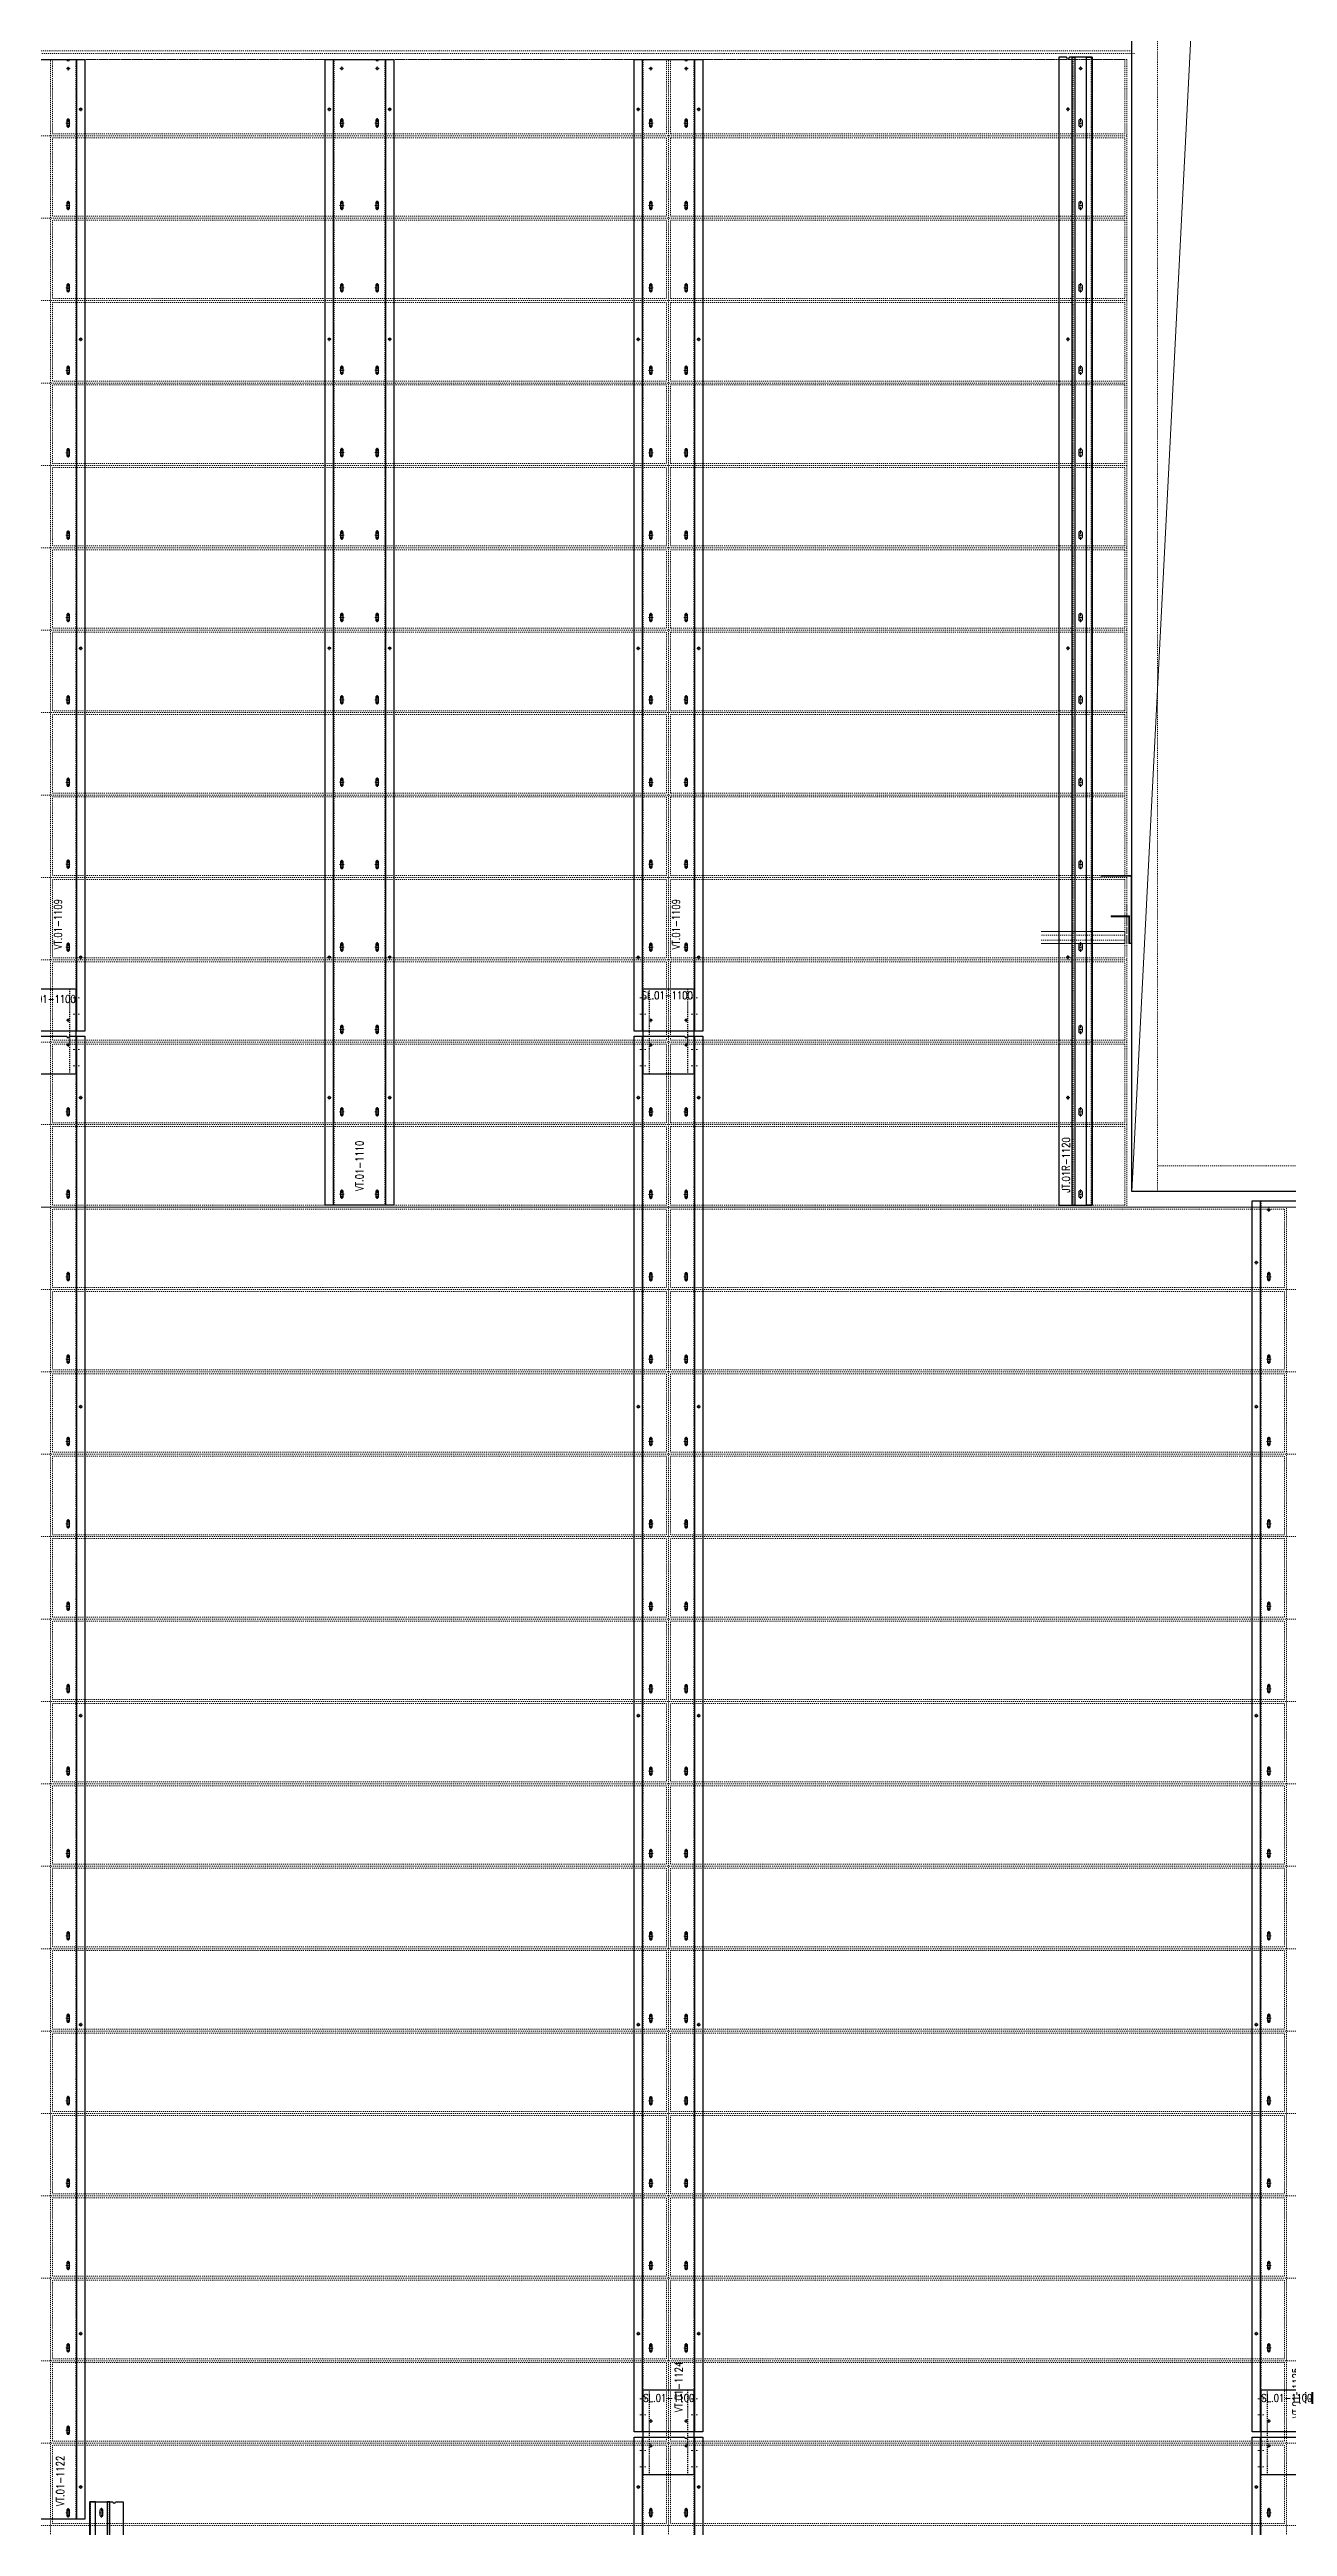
# Model space of a CAD drawing. Header units: inches. Extents: x 11737 to 18084, y -4365 to 1695.
# Drawn here: x 12614.6 to 12734.8, y -396.9 to -156.4 of the extents above; entities that cross this region are included whole.
import ezdxf

# ---------------------------------------------------------------- set-up
doc = ezdxf.new("R2010")
doc.units = ezdxf.units.IN
doc.header["$MEASUREMENT"] = 0
for name, pattern in [('INC-200$0$NBK_CenterX2', [1.083333, 0.666667, -0.125, 0.166667, -0.125]), ('NBK_Center', [0.541667, 0.333333, -0.0625, 0.083333, -0.0625]), ('NBK_Center2', [0.270833, 0.166667, -0.03125, 0.041667, -0.03125]), ('NBK_CenterX2', [1.083333, 0.666667, -0.125, 0.166667, -0.125]), ('NBK_Hidden', [0.125, 0.083333, -0.041667]), ('NBK_Hidden2', [0.0625, 0.041667, -0.020833])]:
    doc.linetypes.add(name, pattern=pattern)
doc.layers.get('Defpoints').update_dxf_attribs({"color": 250, "lineweight": 0})
for name, color, linetype, lineweight in [('!Arch2', 8, 'Continuous', 9), ('!Clip - bent', 20, 'Continuous', 25), ('!Dimension', 50, 'Continuous', 5), ('!Extrusion', 140, 'Continuous', 25), ('!Gridline', 112, 'NBK_CenterX2', 5), ('!Linetype_Center', 220, 'NBK_Center', 9), ('!Linetype_Center2', 222, 'NBK_Center2', 9), ('!Linetype_CenterX2', 224, 'NBK_CenterX2', 9), ('!Linetype_Hidden', 210, 'NBK_Hidden', 9), ('!Misc2', 252, 'NBK_Hidden2', 5), ('!Terracotta', 31, 'Continuous', 20), ('!Terracotta Hatch -- Section', 44, 'Continuous', 5), ('A-GLAZ', 151, 'Continuous', 13), ('INC-200$0$!Gridline @ 1', 112, 'INC-200$0$NBK_CenterX2', 5)]:
    doc.layers.add(name, color=color, linetype=linetype, lineweight=lineweight)
doc.styles.add('Romans', font='romans.shx', dxfattribs={"width": 0.8})

# ---------------------------------------------------------------- blocks, each defined once
blk = doc.blocks.new('WEST ELEVATION GRID')
blk.add_line((-1655, 242.4), (842.95, 242.4))
blk = doc.blocks.new('A201')
for p, q in [((-1182.03, 1362.9), (-1182.03, 219.9)), ((-1179.53, 219.9), (-1179.53, 1360.4)), ((-1182.03, 330.65), (-1356.01, 330.65)), ((-1181.76, 330.4), (-1356.01, 330.4)), ((-1123.74, 222.4), (-1179.53, 222.4)), ((-1123.74, 219.9), (-1182.03, 219.9))]:
    blk.add_line(p, q)
blk = doc.blocks.new('EWA-TM TERRACOTTA WEST')
at = {"layer": '!Linetype_Hidden'}
for p, q in [((45, 90.4), (45, 353.81)), ((105, 90.4), (105, 353.81)), ((-23.75, 346.4), (149.5, 346.4)), ((-23.75, 338.4), (149.5, 338.4)), ((-23.75, 330.4), (149.5, 330.4)), ((-23.75, 322.4), (149.5, 322.4)), ((-23.75, 314.4), (149.5, 314.4)), ((-23.75, 306.4), (149.5, 306.4)), ((-23.75, 298.4), (149.5, 298.4)), ((-23.75, 290.4), (149.5, 290.4)), ((-23.75, 282.4), (149.5, 282.4)), ((-23.75, 274.4), (149.5, 274.4)), ((-23.75, 266.4), (149.5, 266.4)), ((-23.75, 258.4), (149.5, 258.4)), ((-23.75, 250.4), (149.5, 250.4)), ((-23.75, 242.4), (149.5, 242.4)), ((165, 90.4), (165, 242.4)), ((-23.75, 234.4), (1355.76, 234.4)), ((-23.75, 234.4), (165, 234.4)), ((-23.75, 226.4), (1355.76, 226.4)), ((-23.75, 218.4), (1355.76, 218.4)), ((-23.75, 210.4), (1355.76, 210.4)), ((-23.75, 202.4), (1355.76, 202.4)), ((-23.75, 194.4), (1355.76, 194.4)), ((-23.75, 186.4), (1355.76, 186.4)), ((-23.75, 178.4), (1355.76, 178.4)), ((-23.75, 170.4), (1355.76, 170.4)), ((-23.75, 162.4), (1355.76, 162.4)), ((-23.75, 154.4), (1355.76, 154.4)), ((-23.75, 146.4), (1355.76, 146.4)), ((-23.75, 138.4), (1355.76, 138.4)), ((-23.75, 130.4), (1355.76, 130.4)), ((-23.75, 122.4), (1355.76, 122.4)), ((-23.75, 114.4), (1355.76, 114.4))]:
    blk.add_line(p, q, dxfattribs=at)
blk.add_lwpolyline([(-23.75, 353.81), (149.5, 353.81), (149.5, 242.4), (209.5, 242.4), (209.5, 353.81), (285.25, 353.81)], dxfattribs=at)
for points in [[(45.19, 346.59), (104.81, 346.59), (104.81, 353.81), (45.19, 353.81)], [(149.31, 346.59), (105.19, 346.59), (105.19, 353.81), (149.31, 353.81)], [(45.19, 346.21), (104.81, 346.21), (104.81, 338.59), (45.19, 338.59)], [(149.31, 346.21), (105.19, 346.21), (105.19, 338.59), (149.31, 338.59)], [(45.19, 330.59), (104.81, 330.59), (104.81, 338.21), (45.19, 338.21)], [(149.31, 330.59), (105.19, 330.59), (105.19, 338.21), (149.31, 338.21)], [(45.19, 330.21), (104.81, 330.21), (104.81, 322.59), (45.19, 322.59)], [(149.31, 330.21), (105.19, 330.21), (105.19, 322.59), (149.31, 322.59)], [(45.19, 314.59), (104.81, 314.59), (104.81, 322.21), (45.19, 322.21)], [(149.31, 314.59), (105.19, 314.59), (105.19, 322.21), (149.31, 322.21)], [(45.19, 314.21), (104.81, 314.21), (104.81, 306.59), (45.19, 306.59)], [(149.31, 314.21), (105.19, 314.21), (105.19, 306.59), (149.31, 306.59)], [(45.19, 298.59), (104.81, 298.59), (104.81, 306.21), (45.19, 306.21)], [(149.31, 298.59), (105.19, 298.59), (105.19, 306.21), (149.31, 306.21)], [(45.19, 298.21), (104.81, 298.21), (104.81, 290.59), (45.19, 290.59)], [(149.31, 298.21), (105.19, 298.21), (105.19, 290.59), (149.31, 290.59)], [(45.19, 282.59), (104.81, 282.59), (104.81, 290.21), (45.19, 290.21)], [(149.31, 282.59), (105.19, 282.59), (105.19, 290.21), (149.31, 290.21)], [(45.19, 282.21), (104.81, 282.21), (104.81, 274.59), (45.19, 274.59)], [(149.31, 282.21), (105.19, 282.21), (105.19, 274.59), (149.31, 274.59)], [(45.19, 266.59), (104.81, 266.59), (104.81, 274.21), (45.19, 274.21)], [(149.31, 266.59), (105.19, 266.59), (105.19, 274.21), (149.31, 274.21)], [(45.19, 266.21), (104.81, 266.21), (104.81, 258.59), (45.19, 258.59)], [(149.31, 266.21), (105.19, 266.21), (105.19, 258.59), (149.31, 258.59)], [(45.19, 250.59), (104.81, 250.59), (104.81, 258.21), (45.19, 258.21)], [(149.31, 250.59), (105.19, 250.59), (105.19, 258.21), (149.31, 258.21)], [(45.19, 250.21), (104.81, 250.21), (104.81, 242.59), (45.19, 242.59)], [(149.31, 250.21), (105.19, 250.21), (105.19, 242.59), (149.31, 242.59)], [(45.19, 234.59), (104.81, 234.59), (104.81, 242.21), (45.19, 242.21)], [(164.81, 242.21), (164.81, 234.59), (105.19, 234.59), (105.19, 242.21), (149.07, 242.21), (149.07, 242.21)], [(45.19, 226.59), (104.81, 226.59), (104.81, 234.21), (45.19, 234.21)], [(164.81, 226.59), (105.19, 226.59), (105.19, 234.21), (164.81, 234.21)], [(45.19, 226.21), (104.81, 226.21), (104.81, 218.59), (45.19, 218.59)], [(164.81, 226.21), (105.19, 226.21), (105.19, 218.59), (164.81, 218.59)], [(45.19, 210.59), (104.81, 210.59), (104.81, 218.21), (45.19, 218.21)], [(164.81, 210.59), (105.19, 210.59), (105.19, 218.21), (164.81, 218.21)], [(45.19, 210.21), (104.81, 210.21), (104.81, 202.59), (45.19, 202.59)], [(164.81, 210.21), (105.19, 210.21), (105.19, 202.59), (164.81, 202.59)], [(45.19, 194.59), (104.81, 194.59), (104.81, 202.21), (45.19, 202.21)], [(164.81, 194.59), (105.19, 194.59), (105.19, 202.21), (164.81, 202.21)], [(45.19, 194.21), (104.81, 194.21), (104.81, 186.59), (45.19, 186.59)], [(164.81, 194.21), (105.19, 194.21), (105.19, 186.59), (164.81, 186.59)], [(45.19, 178.59), (104.81, 178.59), (104.81, 186.21), (45.19, 186.21)], [(164.81, 178.59), (105.19, 178.59), (105.19, 186.21), (164.81, 186.21)], [(45.19, 178.21), (104.81, 178.21), (104.81, 170.59), (45.19, 170.59)], [(164.81, 178.21), (105.19, 178.21), (105.19, 170.59), (164.81, 170.59)], [(45.19, 162.59), (104.81, 162.59), (104.81, 170.21), (45.19, 170.21)], [(164.81, 162.59), (105.19, 162.59), (105.19, 170.21), (164.81, 170.21)], [(45.19, 162.21), (104.81, 162.21), (104.81, 154.59), (45.19, 154.59)], [(164.81, 162.21), (105.19, 162.21), (105.19, 154.59), (164.81, 154.59)], [(45.19, 146.59), (104.81, 146.59), (104.81, 154.21), (45.19, 154.21)], [(164.81, 146.59), (105.19, 146.59), (105.19, 154.21), (164.81, 154.21)], [(45.19, 146.21), (104.81, 146.21), (104.81, 138.59), (45.19, 138.59)], [(164.81, 146.21), (105.19, 146.21), (105.19, 138.59), (164.81, 138.59)], [(45.19, 130.59), (104.81, 130.59), (104.81, 138.21), (45.19, 138.21)], [(164.81, 130.59), (105.19, 130.59), (105.19, 138.21), (164.81, 138.21)], [(45.19, 130.21), (104.81, 130.21), (104.81, 122.59), (45.19, 122.59)], [(164.81, 130.21), (105.19, 130.21), (105.19, 122.59), (164.81, 122.59)], [(45.19, 114.59), (104.81, 114.59), (104.81, 122.21), (45.19, 122.21)], [(164.81, 114.59), (105.19, 114.59), (105.19, 122.21), (164.81, 122.21)]]:
    blk.add_lwpolyline(points, close=True, dxfattribs=at)
blk = doc.blocks.new('A$C5EB96F20')
at = {"layer": '!Linetype_CenterX2', "color": 1}
blk.add_lwpolyline([(-0.49, -2.83), (-0.49, -6.62)], dxfattribs=at)
at = {"layer": '!Terracotta', "color": 1, "linetype": 'ByBlock'}
blk.add_lwpolyline([(-8.81, -6.62), (-0.67, -6.62), (-0.67, -5.44), (-8.81, -5.44)], dxfattribs=at)
at = {"layer": '!Terracotta Hatch -- Section', "color": 1, "linetype": 'NBK_Hidden2'}
blk.add_lwpolyline([(-8.81, -6.27), (-0.67, -6.27), (-0.67, -5.8), (-8.81, -5.8)], dxfattribs=at)
at = {"color": 1, "linetype": 'ByBlock'}
blk.add_lwpolyline([(-2, -4), (-0.3, -4), (-0.3, -6.62), (0, -6.62), (0, 0), (-3, 0), (-3, -0.06), (-0.06, -0.06), (-0.06, -6.56), (-0.24, -6.56), (-0.24, -3.93), (-2, -3.93)], close=True, dxfattribs=at)
blk = doc.blocks.new('A$C5F5C4D7D')
at = {"layer": 'A-GLAZ'}
blk.add_line((149.99, 243.9), (208.28, 1386.9), dxfattribs=at)
at = {"layer": 'Defpoints', "color": 1, "lineweight": 30}
blk.add_lwpolyline([(149.99, 243.9), (149.99, 1386.9), (208.28, 1386.9), (208.28, 243.9)], close=True, dxfattribs=at)
at = {"layer": 'Defpoints', "color": 1}
blk.add_blockref('A$C5EB96F20', (149.99, 274.59), dxfattribs=at)
blk = doc.blocks.new('GRID_ELEV WEST_W')
at = {"layer": '!Gridline'}
blk.add_line((-594.98, -1040.63), (1164.09, -1040.63), dxfattribs=at)
blk = doc.blocks.new('WEEP HOLE')
at = {"layer": '!Linetype_Center'}
for p, q in [((-0.22, 0.37), (0.22, 0.37)), ((0, 0.83), (0, -0.08))]:
    blk.add_line(p, q, dxfattribs=at)
at = {"color": 0}
blk.add_lwpolyline([(-0.14, 0.61), (-0.14, 0.14, 0.414214), (0, 0, 0.414214), (0.14, 0.14), (0.14, 0.61, 0.414214), (0, 0.75, 0.414214)], format="xyb", close=True, dxfattribs=at)
blk = doc.blocks.new('TAP HOLE_5mm')
at = {"layer": '!Linetype_Center2'}
for points in [[(-0.18, 0), (0.18, 0)], [(0, 0.18), (0, -0.18)]]:
    blk.add_lwpolyline(points, dxfattribs=at)
blk.add_circle((0, 0), 0.101)
blk = doc.blocks.new('CLEAR SECTION HOLE')
at = {"layer": '!Linetype_Center2'}
blk.add_line((-0.33, 0), (0.26, 0), dxfattribs=at)
at = {"layer": '!Misc2'}
blk.add_lwpolyline([(-0.08, 0.1), (0, 0.1), (0, -0.1), (-0.08, -0.1)], close=True, dxfattribs=at)
blk = doc.blocks.new('VT.01-1123-')
at = {"layer": '!Extrusion'}
blk.add_lwpolyline([(-2.45, 36.55), (2.45, 36.55), (2.45, 28.29), (-2.45, 28.29)], close=True, dxfattribs=at)
at = {"layer": '!Extrusion', "linetype": 'NBK_Hidden2'}
blk.add_lwpolyline([(-1.86, 36.55), (1.86, 36.55), (1.86, 28.29), (-1.86, 28.29)], close=True, dxfattribs=at)
at = {"layer": '!Extrusion'}
blk.add_lwpolyline([(1.58, 31.96, 1), (1.86, 31.96), (3.33, 31.96), (3.33, 0), (-3.33, 0), (-3.33, 31.96)], format="xyb", close=True, dxfattribs=at)
blk.add_lwpolyline([(2.54, 31.96), (2.54, 0), (-2.54, 0), (-2.54, 31.96)], dxfattribs=at)
at = {"layer": '!Extrusion', "linetype": 'NBK_Hidden'}
blk.add_lwpolyline([(2.46, 31.96), (2.46, 0), (-2.46, 0), (-2.46, 31.96)], dxfattribs=at)
at = {"layer": '!Dimension', "rotation": 360}
for p in [(-2.46, 30.67), (-2.46, 29.09), (2.54, 30.67), (2.54, 29.09)]:
    blk.add_blockref('CLEAR SECTION HOLE', p, dxfattribs=at)
at = {"layer": '!Extrusion', "rotation": 360}
for name, p in [('TAP HOLE_5mm', (-1.72, 31.12)), ('TAP HOLE_5mm', (1.72, 31.12)), ('TAP HOLE_5mm', (-2.93, 27.12)), ('TAP HOLE_5mm', (2.93, 27.12)), ('WEEP HOLE', (-1.72, 24.25)), ('WEEP HOLE', (1.72, 24.25)), ('WEEP HOLE', (-1.72, 16.25)), ('WEEP HOLE', (1.72, 16.25)), ('WEEP HOLE', (-1.72, 8.25)), ('WEEP HOLE', (1.72, 8.25)), ('TAP HOLE_5mm', (-2.93, 6)), ('TAP HOLE_5mm', (2.93, 6)), ('WEEP HOLE', (-1.72, 0.24)), ('WEEP HOLE', (1.72, 0.24))]:
    blk.add_blockref(name, p, dxfattribs=at)
at = {"layer": 'Defpoints', "color": 30, "insert": (0.03, 35.77), "char_height": 0.75, "width": 1.65, "attachment_point": 5, "style": 'Romans'}
blk.add_mtext('SL.01-1100', dxfattribs=at)
at = {"layer": 'Defpoints', "color": 1, "insert": (0.98, 3.49), "char_height": 0.75, "width": 1.65, "attachment_point": 5, "rotation": 90, "style": 'Romans'}
blk.add_mtext('VT.01-1123', dxfattribs=at)
blk = doc.blocks.new('SLOTTED SECTION HOLE')
at = {"layer": '!Linetype_Center2'}
blk.add_line((-0.33, 0), (0.26, 0), dxfattribs=at)
at = {"layer": '!Misc2'}
blk.add_lwpolyline([(-0.08, 0.47), (0, 0.47), (0, -0.47), (-0.08, -0.47)], close=True, dxfattribs=at)
blk = doc.blocks.new('VT.01-1124-')
at = {"layer": '!Extrusion'}
blk.add_lwpolyline([(-2.45, 140.09), (2.45, 140.09), (2.45, 131.83), (-2.45, 131.83)], close=True, dxfattribs=at)
at = {"layer": '!Extrusion', "linetype": 'NBK_Hidden2'}
blk.add_lwpolyline([(-1.86, 140.09), (1.86, 140.09), (1.86, 131.83), (-1.86, 131.83)], close=True, dxfattribs=at)
at = {"layer": '!Extrusion'}
blk.add_lwpolyline([(-3.33, 0), (-3.33, 135.5), (1.58, 135.5, 1), (1.86, 135.5), (3.33, 135.5), (3.33, 0)], format="xyb", close=True, dxfattribs=at)
for points in [[(-2.54, 0), (-2.54, 135.5), (1.58, 135.5)], [(1.86, 135.5), (2.54, 135.5), (2.54, 0)]]:
    blk.add_lwpolyline(points, dxfattribs=at)
at = {"layer": '!Extrusion', "linetype": 'NBK_Hidden'}
for points in [[(-2.46, 0), (-2.46, 135.5)], [(2.46, 135.5), (2.46, 0)]]:
    blk.add_lwpolyline(points, dxfattribs=at)
at = {"layer": '!Dimension', "rotation": 360}
for name, p in [('CLEAR SECTION HOLE', (-2.46, 134.2)), ('CLEAR SECTION HOLE', (-2.46, 132.62)), ('CLEAR SECTION HOLE', (2.54, 134.2)), ('CLEAR SECTION HOLE', (2.54, 132.62)), ('SLOTTED SECTION HOLE', (-2.46, 3.23)), ('SLOTTED SECTION HOLE', (2.54, 3.23)), ('SLOTTED SECTION HOLE', (-2.46, 1.65)), ('SLOTTED SECTION HOLE', (2.54, 1.65))]:
    blk.add_blockref(name, p, dxfattribs=at)
at = {"layer": '!Extrusion', "rotation": 360}
for name, p in [('TAP HOLE_5mm', (-1.72, 134.66)), ('TAP HOLE_5mm', (1.72, 134.66)), ('TAP HOLE_5mm', (-2.93, 129.54)), ('WEEP HOLE', (-1.72, 127.78)), ('WEEP HOLE', (1.72, 127.78)), ('TAP HOLE_5mm', (2.93, 129.54)), ('WEEP HOLE', (-1.72, 119.78)), ('WEEP HOLE', (1.72, 119.78)), ('WEEP HOLE', (-1.72, 111.78)), ('WEEP HOLE', (1.72, 111.78)), ('WEEP HOLE', (-1.72, 103.78)), ('WEEP HOLE', (1.72, 103.78)), ('TAP HOLE_5mm', (-2.93, 99.54)), ('TAP HOLE_5mm', (2.93, 99.54)), ('WEEP HOLE', (-1.72, 95.78)), ('WEEP HOLE', (1.72, 95.78)), ('WEEP HOLE', (-1.72, 87.78)), ('WEEP HOLE', (1.72, 87.78)), ('WEEP HOLE', (-1.72, 79.78)), ('WEEP HOLE', (1.72, 79.78)), ('WEEP HOLE', (-1.72, 71.78)), ('WEEP HOLE', (1.72, 71.78)), ('TAP HOLE_5mm', (-2.93, 69.54)), ('TAP HOLE_5mm', (2.93, 69.54)), ('WEEP HOLE', (-1.72, 63.78)), ('WEEP HOLE', (1.72, 63.78)), ('WEEP HOLE', (-1.72, 55.78)), ('WEEP HOLE', (1.72, 55.78)), ('WEEP HOLE', (-1.72, 47.78)), ('WEEP HOLE', (1.72, 47.78)), ('TAP HOLE_5mm', (-2.93, 39.54)), ('WEEP HOLE', (-1.72, 39.78)), ('WEEP HOLE', (1.72, 39.78)), ('TAP HOLE_5mm', (2.93, 39.54)), ('WEEP HOLE', (-1.72, 31.78)), ('WEEP HOLE', (1.72, 31.78)), ('WEEP HOLE', (-1.72, 23.78)), ('WEEP HOLE', (1.72, 23.78)), ('WEEP HOLE', (-1.72, 15.78)), ('WEEP HOLE', (1.72, 15.78)), ('TAP HOLE_5mm', (-2.93, 9.54)), ('TAP HOLE_5mm', (2.93, 9.54)), ('WEEP HOLE', (-1.72, 7.78)), ('WEEP HOLE', (1.72, 7.78)), ('TAP HOLE_5mm', (-1.72, 1.06)), ('TAP HOLE_5mm', (1.72, 1.06))]:
    blk.add_blockref(name, p, dxfattribs=at)
at = {"layer": 'Defpoints', "color": 30, "insert": (-0.12, 139.47), "char_height": 0.75, "width": 1.65, "attachment_point": 5, "style": 'Romans'}
blk.add_mtext('SL.01-1100', dxfattribs=at)
at = {"layer": 'Defpoints', "color": 1, "insert": (0.98, 4.37), "char_height": 0.75, "width": 1.65, "attachment_point": 5, "rotation": 90, "style": 'Romans'}
blk.add_mtext('VT.01-1124', dxfattribs=at)
blk = doc.blocks.new('VT.01-1109-')
at = {"layer": '!Extrusion'}
blk.add_lwpolyline([(-3.33, 0), (-3.33, 94.33), (1.58, 94.33, 1), (1.86, 94.33), (3.32, 94.33), (3.32, 0)], format="xyb", close=True, dxfattribs=at)
for points in [[(-2.54, 0), (-2.54, 94.33), (1.58, 94.33)], [(1.86, 94.33), (2.54, 94.33), (2.54, 0)]]:
    blk.add_lwpolyline(points, dxfattribs=at)
at = {"layer": '!Extrusion', "linetype": 'NBK_Hidden'}
for points in [[(-2.46, 0), (-2.46, 94.33), (1.58, 94.33)], [(1.86, 94.33), (2.46, 94.33), (2.46, 0)]]:
    blk.add_lwpolyline(points, dxfattribs=at)
at = {"layer": '!Dimension', "rotation": 360}
for p in [(-2.46, 3.23), (2.54, 3.23), (-2.46, 1.65), (2.54, 1.65)]:
    blk.add_blockref('SLOTTED SECTION HOLE', p, dxfattribs=at)
at = {"layer": '!Extrusion', "rotation": 360}
for name, p in [('TAP HOLE_5mm', (-1.72, 93.45)), ('TAP HOLE_5mm', (1.72, 93.45)), ('TAP HOLE_5mm', (-2.94, 89.49)), ('TAP HOLE_5mm', (2.93, 89.49)), ('WEEP HOLE', (-1.72, 87.78)), ('WEEP HOLE', (1.72, 87.78)), ('WEEP HOLE', (-1.72, 79.78)), ('WEEP HOLE', (1.72, 79.78)), ('WEEP HOLE', (-1.72, 71.78)), ('WEEP HOLE', (1.72, 71.78)), ('TAP HOLE_5mm', (-2.94, 67.16)), ('TAP HOLE_5mm', (2.93, 67.16)), ('WEEP HOLE', (-1.72, 63.78)), ('WEEP HOLE', (1.72, 63.78)), ('WEEP HOLE', (-1.72, 55.78)), ('WEEP HOLE', (1.72, 55.78)), ('WEEP HOLE', (-1.72, 47.78)), ('WEEP HOLE', (1.72, 47.78)), ('WEEP HOLE', (-1.72, 39.78)), ('WEEP HOLE', (1.72, 39.78)), ('TAP HOLE_5mm', (-2.94, 37.16)), ('TAP HOLE_5mm', (2.93, 37.16)), ('WEEP HOLE', (-1.72, 31.78)), ('WEEP HOLE', (1.72, 31.78)), ('WEEP HOLE', (-1.72, 23.78)), ('WEEP HOLE', (1.72, 23.78)), ('WEEP HOLE', (-1.72, 15.84)), ('WEEP HOLE', (1.72, 15.84)), ('TAP HOLE_5mm', (-2.94, 7.16)), ('WEEP HOLE', (-1.72, 7.78)), ('WEEP HOLE', (1.72, 7.78)), ('TAP HOLE_5mm', (2.93, 7.16)), ('TAP HOLE_5mm', (-1.72, 1.06)), ('TAP HOLE_5mm', (1.72, 1.06))]:
    blk.add_blockref(name, p, dxfattribs=at)
at = {"layer": 'Defpoints', "color": 1, "insert": (0.72, 10.38), "char_height": 0.75, "width": 1.65, "attachment_point": 5, "rotation": 90, "style": 'Romans'}
blk.add_mtext('VT.01-1109', dxfattribs=at)
blk = doc.blocks.new('JT.01L-1103')
at = {"layer": '!Extrusion'}
blk.add_lwpolyline([(0, 25.69), (0, 0), (-3.25, 0), (-3.25, 25.69), (-1.02, 25.69, 1), (-0.75, 25.69)], format="xyb", close=True, dxfattribs=at)
for points in [[(-2.68, 25.69), (-3.25, 25.69), (-3.25, 0), (-2.68, 0)], [(-1.55, 0), (-1.3, 0), (-1.3, 25.69), (-1.55, 25.69)]]:
    blk.add_lwpolyline(points, close=True, dxfattribs=at)
at = {"layer": '!Extrusion', "linetype": 'NBK_Hidden'}
for points in [[(-3.25, 0), (-3.17, 0), (-3.17, 25.69), (-3.25, 25.69)], [(-1.38, 0), (-1.3, 0), (-1.3, 25.69), (-1.38, 25.69)]]:
    blk.add_lwpolyline(points, close=True, dxfattribs=at)
at = {"layer": '!Extrusion'}
for p in [(-2.12, 24.25), (-2.12, 16.25), (-2.12, 8.25), (-2.12, 0.24)]:
    blk.add_blockref('WEEP HOLE', p, dxfattribs=at)
at = {"layer": '!Extrusion', "rotation": 360}
for p in [(-0.89, 18.07), (-0.89, 6)]:
    blk.add_blockref('TAP HOLE_5mm', p, dxfattribs=at)
at = {"layer": 'Defpoints', "color": 2, "insert": (-0.71, 11.47), "char_height": 0.75, "width": 1.65, "attachment_point": 5, "rotation": 90, "style": 'Romans'}
blk.add_mtext('JT.01L-1103', dxfattribs=at)
blk = doc.blocks.new('VT.01-1125-')
at = {"layer": '!Extrusion'}
blk.add_lwpolyline([(3.33, 0), (-3.33, 0), (-3.33, 119.53), (1.58, 119.53, 1), (1.86, 119.53), (3.33, 119.53)], format="xyb", close=True, dxfattribs=at)
for points in [[(-2.54, 119.53), (1.58, 119.53)], [(1.86, 119.53), (2.54, 119.53), (2.54, 0), (-2.54, 0), (-2.54, 119.53), (1.58, 119.53)], [(1.86, 119.53), (2.54, 119.53)]]:
    blk.add_lwpolyline(points, dxfattribs=at)
at = {"layer": '!Extrusion', "linetype": 'NBK_Hidden'}
blk.add_lwpolyline([(1.86, 119.53), (2.46, 119.53), (2.46, 0), (-2.46, 0), (-2.46, 119.53), (1.58, 119.53)], dxfattribs=at)
at = {"layer": '!Dimension', "rotation": 360}
for p in [(-2.46, 3.23), (2.54, 3.23), (-2.46, 1.65), (2.54, 1.65)]:
    blk.add_blockref('SLOTTED SECTION HOLE', p, dxfattribs=at)
at = {"layer": '!Extrusion', "rotation": 360}
for name, p in [('TAP HOLE_5mm', (-1.72, 118.65)), ('TAP HOLE_5mm', (1.72, 118.65)), ('TAP HOLE_5mm', (-2.93, 113.53)), ('TAP HOLE_5mm', (2.93, 113.53)), ('WEEP HOLE', (-1.72, 111.79)), ('WEEP HOLE', (1.72, 111.79)), ('WEEP HOLE', (-1.72, 103.79)), ('WEEP HOLE', (1.72, 103.79)), ('TAP HOLE_5mm', (-2.93, 99.54)), ('TAP HOLE_5mm', (2.93, 99.54)), ('WEEP HOLE', (-1.72, 95.79)), ('WEEP HOLE', (1.72, 95.79)), ('WEEP HOLE', (-1.72, 87.79)), ('WEEP HOLE', (1.72, 87.79)), ('WEEP HOLE', (-1.72, 79.79)), ('WEEP HOLE', (1.72, 79.79)), ('WEEP HOLE', (-1.72, 71.79)), ('WEEP HOLE', (1.72, 71.79)), ('TAP HOLE_5mm', (-2.93, 69.54)), ('TAP HOLE_5mm', (2.93, 69.54)), ('WEEP HOLE', (-1.72, 63.79)), ('WEEP HOLE', (1.72, 63.79)), ('WEEP HOLE', (-1.72, 55.79)), ('WEEP HOLE', (1.72, 55.79)), ('WEEP HOLE', (-1.72, 47.79)), ('WEEP HOLE', (1.72, 47.79)), ('TAP HOLE_5mm', (-2.93, 39.54)), ('WEEP HOLE', (-1.72, 39.79)), ('WEEP HOLE', (1.72, 39.79)), ('TAP HOLE_5mm', (2.93, 39.54)), ('WEEP HOLE', (-1.72, 31.79)), ('WEEP HOLE', (1.72, 31.79)), ('WEEP HOLE', (-1.72, 23.79)), ('WEEP HOLE', (1.72, 23.79)), ('WEEP HOLE', (-1.72, 15.79)), ('WEEP HOLE', (1.72, 15.79)), ('TAP HOLE_5mm', (-2.93, 9.54)), ('TAP HOLE_5mm', (2.93, 9.54)), ('WEEP HOLE', (-1.72, 7.79)), ('WEEP HOLE', (1.72, 7.79)), ('TAP HOLE_5mm', (-1.72, 1.06)), ('TAP HOLE_5mm', (1.72, 1.06))]:
    blk.add_blockref(name, p, dxfattribs=at)
at = {"layer": 'Defpoints', "color": 1, "insert": (0.95, 3.78), "char_height": 0.75, "width": 1.65, "attachment_point": 5, "rotation": 90, "style": 'Romans'}
blk.add_mtext('VT.01-1125', dxfattribs=at)
blk = doc.blocks.new('VT.01-1122-')
at = {"layer": '!Extrusion'}
blk.add_lwpolyline([(-2.45, 148.55), (2.45, 148.55), (2.45, 140.29), (-2.45, 140.29)], close=True, dxfattribs=at)
at = {"layer": '!Extrusion', "linetype": 'NBK_Hidden2'}
blk.add_lwpolyline([(-1.86, 148.55), (1.86, 148.55), (1.86, 140.29), (-1.86, 140.29)], close=True, dxfattribs=at)
at = {"layer": '!Extrusion'}
blk.add_lwpolyline([(3.33, 0), (-3.33, 0), (-3.33, 143.96), (1.58, 143.96, 1), (1.86, 143.96), (3.33, 143.96)], format="xyb", close=True, dxfattribs=at)
blk.add_lwpolyline([(2.54, 143.96), (2.54, 0), (-2.54, 0), (-2.54, 143.96)], dxfattribs=at)
at = {"layer": '!Extrusion', "linetype": 'NBK_Hidden'}
blk.add_lwpolyline([(2.46, 143.96), (2.46, 0), (-2.46, 0), (-2.46, 143.96)], dxfattribs=at)
at = {"layer": '!Dimension', "rotation": 360}
for p in [(-2.46, 142.67), (2.54, 142.67), (-2.46, 141.09), (2.54, 141.09)]:
    blk.add_blockref('CLEAR SECTION HOLE', p, dxfattribs=at)
at = {"layer": '!Extrusion', "rotation": 360}
for name, p in [('TAP HOLE_5mm', (-1.72, 143.12)), ('TAP HOLE_5mm', (1.72, 143.12)), ('TAP HOLE_5mm', (-2.93, 138)), ('WEEP HOLE', (-1.72, 136.25)), ('WEEP HOLE', (1.72, 136.25)), ('TAP HOLE_5mm', (2.93, 138)), ('WEEP HOLE', (-1.72, 128.25)), ('WEEP HOLE', (1.72, 128.25)), ('WEEP HOLE', (-1.72, 120.25)), ('WEEP HOLE', (1.72, 120.25)), ('WEEP HOLE', (-1.72, 112.25)), ('WEEP HOLE', (1.72, 112.25)), ('TAP HOLE_5mm', (-2.93, 108)), ('TAP HOLE_5mm', (2.93, 108)), ('WEEP HOLE', (-1.72, 104.25)), ('WEEP HOLE', (1.72, 104.25)), ('WEEP HOLE', (-1.72, 96.25)), ('WEEP HOLE', (1.72, 96.25)), ('WEEP HOLE', (-1.72, 88.25)), ('WEEP HOLE', (1.72, 88.25)), ('WEEP HOLE', (-1.72, 80.25)), ('WEEP HOLE', (1.72, 80.25)), ('TAP HOLE_5mm', (-2.93, 78)), ('TAP HOLE_5mm', (2.93, 78)), ('WEEP HOLE', (-1.72, 72.25)), ('WEEP HOLE', (1.72, 72.25)), ('WEEP HOLE', (-1.72, 64.25)), ('WEEP HOLE', (1.72, 64.25)), ('WEEP HOLE', (-1.72, 56.25)), ('WEEP HOLE', (1.72, 56.25)), ('TAP HOLE_5mm', (-2.93, 48)), ('WEEP HOLE', (-1.72, 48.25)), ('WEEP HOLE', (1.72, 48.25)), ('TAP HOLE_5mm', (2.93, 48)), ('WEEP HOLE', (-1.72, 40.25)), ('WEEP HOLE', (1.72, 40.25)), ('WEEP HOLE', (-1.72, 32.25)), ('WEEP HOLE', (1.72, 32.25)), ('WEEP HOLE', (-1.72, 24.25)), ('WEEP HOLE', (1.72, 24.25)), ('TAP HOLE_5mm', (-2.93, 18)), ('WEEP HOLE', (-1.72, 16.25)), ('WEEP HOLE', (1.72, 16.25)), ('TAP HOLE_5mm', (2.93, 18)), ('WEEP HOLE', (-1.72, 8.25)), ('WEEP HOLE', (1.72, 8.25)), ('TAP HOLE_5mm', (-2.93, 3.12)), ('TAP HOLE_5mm', (2.93, 3.12)), ('WEEP HOLE', (-1.72, 0.24)), ('WEEP HOLE', (1.72, 0.24))]:
    blk.add_blockref(name, p, dxfattribs=at)
at = {"layer": 'Defpoints', "color": 30, "insert": (-0.03, 147.57), "char_height": 0.75, "width": 1.65, "attachment_point": 5, "style": 'Romans'}
blk.add_mtext('SL.01-1100', dxfattribs=at)
at = {"layer": 'Defpoints', "color": 1, "insert": (0.94, 3.71), "char_height": 0.75, "width": 1.65, "attachment_point": 5, "rotation": 90, "style": 'Romans'}
blk.add_mtext('VT.01-1122', dxfattribs=at)
blk = doc.blocks.new('JT.01R-1120-')
at = {"layer": '!Extrusion'}
blk.add_lwpolyline([(0, 0), (0, 111.45), (-2.22, 111.45, -1), (-2.5, 111.45), (-3.25, 111.45), (-3.25, 0)], format="xyb", close=True, dxfattribs=at)
for points in [[(-1.95, 0), (-1.95, 111.45), (-1.69, 111.45), (-1.69, 0)], [(-0.57, 0), (-0.57, 111.45), (0, 111.45), (0, 0)]]:
    blk.add_lwpolyline(points, close=True, dxfattribs=at)
at = {"layer": '!Extrusion', "linetype": 'NBK_Hidden'}
for points in [[(-1.95, 0), (-1.95, 111.45), (-1.87, 111.45), (-1.87, 0)], [(-0.08, 0), (-0.08, 111.45), (0, 111.45), (0, 0)]]:
    blk.add_lwpolyline(points, close=True, dxfattribs=at)
at = {"layer": '!Extrusion', "xscale": -1}
for name, p in [('TAP HOLE_5mm', (-1.13, 110.35)), ('TAP HOLE_5mm', (-2.36, 106.39)), ('WEEP HOLE', (-1.13, 104.68)), ('WEEP HOLE', (-1.13, 96.68)), ('WEEP HOLE', (-1.13, 88.68)), ('TAP HOLE_5mm', (-2.36, 84.06)), ('WEEP HOLE', (-1.13, 80.68)), ('WEEP HOLE', (-1.13, 72.68)), ('WEEP HOLE', (-1.13, 64.68)), ('WEEP HOLE', (-1.13, 56.68)), ('TAP HOLE_5mm', (-2.36, 54.06)), ('WEEP HOLE', (-1.13, 48.68)), ('WEEP HOLE', (-1.13, 40.68)), ('WEEP HOLE', (-1.13, 32.68)), ('TAP HOLE_5mm', (-2.36, 24.06)), ('WEEP HOLE', (-1.13, 24.68)), ('WEEP HOLE', (-1.13, 16.68)), ('TAP HOLE_5mm', (-2.36, 10.43)), ('WEEP HOLE', (-1.13, 8.68)), ('WEEP HOLE', (-1.13, 0.68))]:
    blk.add_blockref(name, p, dxfattribs=at)
at = {"layer": 'Defpoints', "color": 5, "insert": (-2.54, 3.9), "char_height": 0.75, "width": 1.65, "attachment_point": 5, "rotation": 90, "style": 'Romans'}
blk.add_mtext('JT.01R-1120', dxfattribs=at)
blk = doc.blocks.new('VT.01-1110-')
at = {"layer": '!Extrusion'}
blk.add_lwpolyline([(3.33, 0), (-3.33, 0), (-3.33, 111.22), (1.58, 111.22, 1), (1.86, 111.22), (3.33, 111.22)], format="xyb", close=True, dxfattribs=at)
for points in [[(-2.54, 111.22), (1.58, 111.22)], [(1.86, 111.22), (2.54, 111.22), (2.54, 0), (-2.54, 0), (-2.54, 111.22), (1.58, 111.22)], [(1.86, 111.22), (2.54, 111.22)]]:
    blk.add_lwpolyline(points, dxfattribs=at)
at = {"layer": '!Extrusion', "linetype": 'NBK_Hidden'}
blk.add_lwpolyline([(1.86, 111.22), (2.46, 111.22), (2.46, 0), (-2.46, 0), (-2.46, 111.22), (1.58, 111.22)], dxfattribs=at)
at = {"layer": '!Extrusion', "rotation": 360}
for name, p in [('TAP HOLE_5mm', (-1.72, 110.35)), ('TAP HOLE_5mm', (1.72, 110.35)), ('TAP HOLE_5mm', (-2.93, 106.38)), ('TAP HOLE_5mm', (2.93, 106.38)), ('WEEP HOLE', (-1.72, 104.68)), ('WEEP HOLE', (1.72, 104.68)), ('WEEP HOLE', (-1.72, 96.68)), ('WEEP HOLE', (1.72, 96.68)), ('WEEP HOLE', (-1.72, 88.68)), ('WEEP HOLE', (1.72, 88.68)), ('TAP HOLE_5mm', (-2.93, 84.06)), ('TAP HOLE_5mm', (2.93, 84.06)), ('WEEP HOLE', (-1.72, 80.68)), ('WEEP HOLE', (1.72, 80.68)), ('WEEP HOLE', (-1.72, 72.68)), ('WEEP HOLE', (1.72, 72.68)), ('WEEP HOLE', (-1.72, 64.68)), ('WEEP HOLE', (1.72, 64.68)), ('WEEP HOLE', (-1.72, 56.68)), ('WEEP HOLE', (1.72, 56.68)), ('TAP HOLE_5mm', (-2.93, 54.06)), ('TAP HOLE_5mm', (2.93, 54.06)), ('WEEP HOLE', (-1.72, 48.68)), ('WEEP HOLE', (1.72, 48.68)), ('WEEP HOLE', (-1.72, 40.68)), ('WEEP HOLE', (1.72, 40.68)), ('WEEP HOLE', (-1.72, 32.68)), ('WEEP HOLE', (1.72, 32.68)), ('TAP HOLE_5mm', (-2.93, 24.06)), ('WEEP HOLE', (-1.72, 24.68)), ('WEEP HOLE', (1.72, 24.68)), ('TAP HOLE_5mm', (2.93, 24.06)), ('WEEP HOLE', (-1.72, 16.68)), ('WEEP HOLE', (1.72, 16.68)), ('TAP HOLE_5mm', (-2.93, 10.43)), ('TAP HOLE_5mm', (2.93, 10.43)), ('WEEP HOLE', (-1.72, 8.68)), ('WEEP HOLE', (1.72, 8.68)), ('WEEP HOLE', (-1.72, 0.68)), ('WEEP HOLE', (1.72, 0.68))]:
    blk.add_blockref(name, p, dxfattribs=at)
at = {"layer": 'Defpoints', "color": 1, "insert": (0, 3.81), "char_height": 0.75, "width": 1.65, "attachment_point": 5, "rotation": 90, "style": 'Romans'}
blk.add_mtext('VT.01-1110', dxfattribs=at)
blk = doc.blocks.new('WEST TRACKS')
at = {"layer": '!Clip - bent', "color": 2, "rotation": 360}
for name, p in [('VT.01-1109-', (45, 235.48)), ('VT.01-1110-', (75, 218.59)), ('VT.01-1109-', (105, 235.48))]:
    blk.add_blockref(name, p, dxfattribs=at)
at = {"layer": '!Clip - bent'}
for name, p in [('JT.01R-1120-', (146.14, 218.59)), ('VT.01-1122-', (45, 91.02)), ('VT.01-1125-', (165, 99.48)), ('VT.01-1123-', (105, 67.02)), ('VT.01-1123-', (165, 67.02))]:
    blk.add_blockref(name, p, dxfattribs=at)
at = {"layer": '!Clip - bent', "color": 2}
blk.add_blockref('VT.01-1124-', (105, 99.48), dxfattribs=at)
at = {"layer": '!Dimension'}
blk.add_blockref('JT.01L-1103', (52.06, 67.02), dxfattribs=at)

msp = doc.modelspace()

# ---------------------------------------------------------------- block references
at = {"layer": '!Arch2', "color": 1}
msp.add_blockref('A$C5F5C4D7D', (12569.70873, -511.19035), dxfattribs=at)
at = {"layer": '!Dimension'}
msp.add_blockref('EWA-TM TERRACOTTA WEST', (12569.70873, -511.19035), dxfattribs=at)
at = {"layer": '!Linetype_Hidden'}
msp.add_blockref('A201', (13901.7236, -487.19035), dxfattribs=at)
at = {"color": 3}
msp.add_blockref('WEST TRACKS', (12569.70873, -487.19035), dxfattribs=at)
at = {"layer": 'Defpoints'}
msp.add_blockref('WEST ELEVATION GRID', (13901.7236, -511.19035), dxfattribs=at)
at = {"layer": 'INC-200$0$!Gridline @ 1', "xscale": 1.344, "yscale": 1.344, "zscale": 1.344}
msp.add_blockref('GRID_ELEV WEST_W', (12569.66309, 1129.81085), dxfattribs=at)

doc.saveas('drawing.dxf')
